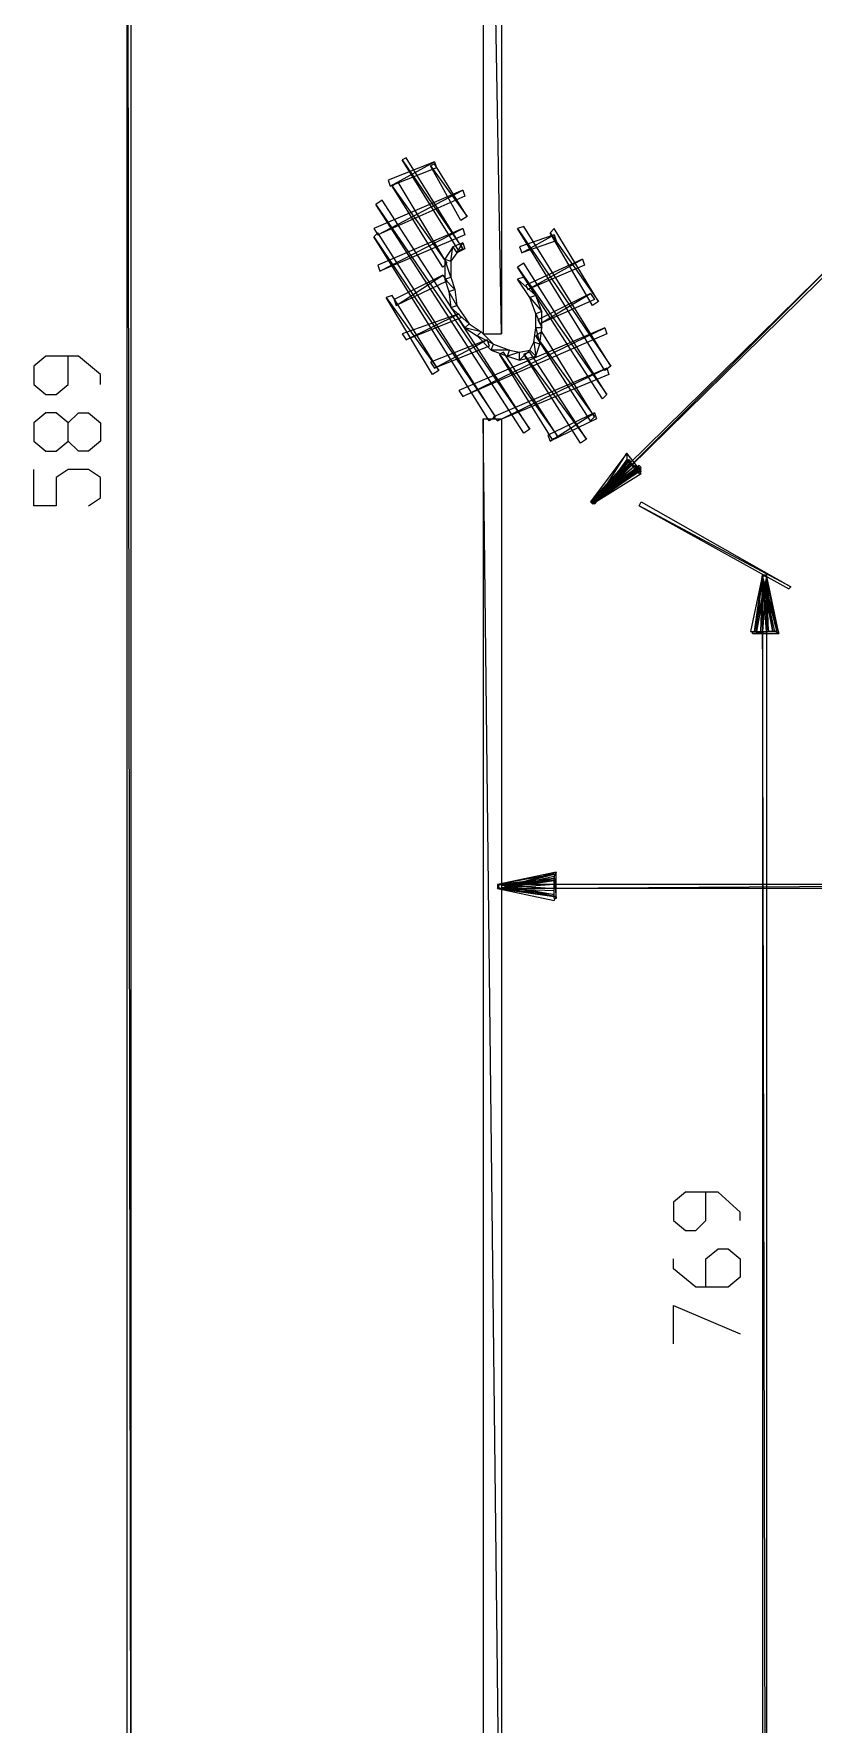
# Model space of a CAD drawing. Header units: millimetres. Extents: x 21 to 1147, y -811 to 126.
# Drawn here: x 303.2 to 349.4, y -466.8 to -366.6 of the extents above; entities that cross this region are included whole.
import ezdxf

# ---------------------------------------------------------------- set-up
doc = ezdxf.new("R2010")
doc.units = ezdxf.units.MM
doc.layers.add('EDITED_LINES', color=4, linetype='Continuous')

msp = doc.modelspace()

# ---------------------------------------------------------------- linework, layer by layer
at = {"layer": 'EDITED_LINES'}
for p, q in [((308.92, -472.36), (308.68, -311.56)), ((308.68, -311.56), (308.68, -472.36)), ((308.92, -472.36), (308.68, -311.56)), ((308.92, -311.56), (308.92, -472.36)), ((330.88, -384.4), (329.8, -324.04)), ((329.8, -324.04), (329.8, -384.4)), ((330.88, -384.4), (329.8, -324.04)), ((330.88, -324.04), (330.88, -384.4)), ((326.92, -374.2), (324.16, -375.28)), ((324.28, -375.64), (326.92, -374.2)), ((324.28, -375.64), (326.92, -374.2)), ((327.04, -374.56), (324.28, -375.64)), ((325.24, -373.96), (325, -374.08)), ((325, -374.08), (328.6, -379.36)), ((325, -374.08), (328.6, -379.36)), ((328.36, -379.48), (325, -374.08)), ((328.6, -379.36), (325.24, -373.96)), ((326.92, -374.32), (326.68, -374.44)), ((326.68, -374.44), (328.84, -377.44)), ((326.68, -374.44), (328.84, -377.44)), ((328.48, -377.68), (326.68, -374.44)), ((326.92, -374.2), (327.04, -374.56)), ((328.84, -377.44), (326.92, -374.32)), ((324.16, -375.28), (324.28, -375.64)), ((324.76, -375.4), (324.4, -375.64)), ((324.4, -375.64), (327.64, -380.2)), ((324.4, -375.64), (327.64, -380.2)), ((327.4, -380.44), (324.4, -375.64)), ((327.64, -380.2), (324.76, -375.4)), ((328.6, -375.88), (323.32, -378.16)), ((323.8, -376.48), (323.44, -376.72)), ((323.44, -376.72), (332.56, -390.04)), ((323.44, -376.72), (332.56, -390.04)), ((332.2, -390.28), (323.44, -376.72)), ((323.56, -378.52), (328.6, -375.88)), ((323.56, -378.52), (328.6, -375.88)), ((328.72, -376.24), (323.56, -378.52)), ((332.56, -390.04), (323.8, -376.48)), ((328.6, -375.88), (328.72, -376.24)), ((328.84, -377.44), (328.48, -377.68)), ((323.32, -378.16), (323.56, -378.52)), ((323.56, -378.4), (323.32, -378.64)), ((323.32, -378.64), (330.52, -389.32)), ((323.32, -378.64), (330.52, -389.32)), ((330.16, -389.56), (323.32, -378.64)), ((328.6, -378.16), (323.56, -380.32)), ((330.52, -389.32), (323.56, -378.4)), ((323.68, -380.68), (328.6, -378.16)), ((323.68, -380.68), (328.6, -378.16)), ((328.72, -378.52), (323.68, -380.68)), ((328.6, -378.16), (328.72, -378.52)), ((332.2, -378.04), (331.84, -378.16)), ((331.84, -378.16), (337.36, -386.32)), ((331.84, -378.16), (337.36, -386.32)), ((337, -386.56), (331.84, -378.16)), ((334, -378.52), (331.96, -379.24)), ((332.08, -379.6), (334, -378.52)), ((332.08, -379.6), (334, -378.52)), ((337.36, -386.32), (332.2, -378.04)), ((334, -378.16), (333.76, -378.4)), ((333.76, -378.4), (336.64, -382.48)), ((333.76, -378.4), (336.64, -382.48)), ((336.28, -382.72), (333.76, -378.4)), ((336.64, -382.48), (334, -378.16)), ((334, -378.52), (334.12, -378.88)), ((328, -379.24), (327.52, -379.96)), ((327.88, -380.08), (328, -379.24)), ((327.88, -380.08), (328, -379.24)), ((328.24, -379.6), (327.88, -380.08)), ((328.6, -379), (328, -379.24)), ((328, -379.24), (328.24, -379.6)), ((328, -379.24), (328.24, -379.6)), ((328.24, -379.6), (328.6, -379)), ((328.24, -379.6), (328.6, -379)), ((328.72, -379.36), (328.24, -379.6)), ((328.6, -379.36), (328.36, -379.48)), ((328.6, -379), (328.72, -379.36)), ((328.6, -379.24), (328.6, -379.24)), ((331.96, -379.24), (332.08, -379.6)), ((334.12, -378.88), (332.08, -379.6)), ((323.56, -380.32), (323.68, -380.68)), ((327.64, -380.2), (327.4, -380.44)), ((327.88, -381.04), (327.52, -379.96)), ((327.52, -379.96), (327.52, -381.16)), ((327.88, -381.04), (327.52, -379.96)), ((327.52, -379.96), (327.88, -380.08)), ((327.52, -379.96), (327.88, -380.08)), ((327.88, -380.08), (327.88, -381.04)), ((332.2, -380.2), (331.84, -380.44)), ((331.84, -380.44), (337.12, -388)), ((331.84, -380.44), (337.12, -388)), ((336.88, -388.24), (331.84, -380.44)), ((337.12, -388), (332.2, -380.2)), ((335.68, -379.96), (332.32, -381.52)), ((332.44, -381.76), (335.68, -379.96)), ((332.44, -381.76), (335.68, -379.96)), ((335.8, -380.32), (332.44, -381.76)), ((335.68, -379.96), (335.8, -380.32)), ((350.68, -380.08), (336.16, -394.36)), ((336.28, -394.48), (350.68, -380.08)), ((336.28, -394.48), (350.68, -380.08)), ((350.8, -380.2), (336.28, -394.48)), ((327.4, -380.92), (324.52, -382.36)), ((324.64, -382.72), (327.4, -380.92)), ((324.64, -382.72), (327.4, -380.92)), ((327.64, -381.28), (324.64, -382.72)), ((327.4, -380.92), (327.64, -381.28)), ((327.52, -381.16), (327.88, -381.04)), ((327.52, -381.16), (327.88, -381.04)), ((328.12, -381.76), (327.52, -381.16)), ((327.52, -381.16), (327.76, -381.88)), ((328.12, -381.76), (327.52, -381.16)), ((327.76, -381.88), (328.12, -381.76)), ((327.76, -381.88), (328.12, -381.76)), ((327.88, -381.04), (328.12, -381.76)), ((328.12, -381.76), (328.24, -382.72)), ((332.2, -381.04), (331.84, -381.16)), ((331.84, -381.16), (332.92, -382.12)), ((331.84, -381.16), (332.92, -382.12)), ((332.56, -382.24), (331.84, -381.16)), ((332.92, -382.12), (332.2, -381.04)), ((332.32, -381.52), (332.44, -381.76)), ((324.4, -382.12), (324.04, -382.24)), ((324.04, -382.24), (327.16, -386.56)), ((324.04, -382.24), (327.16, -386.56)), ((326.8, -386.8), (324.04, -382.24)), ((327.16, -386.56), (324.4, -382.12)), ((324.52, -382.36), (324.64, -382.72)), ((328.24, -382.72), (327.76, -381.88)), ((327.76, -381.88), (327.88, -382.84)), ((328.24, -382.72), (327.76, -381.88)), ((327.88, -382.84), (328.24, -382.72)), ((327.88, -382.84), (328.24, -382.72)), ((328.96, -383.8), (327.88, -382.84)), ((327.88, -382.84), (328.72, -384.04)), ((328.96, -383.8), (327.88, -382.84)), ((328.24, -382.72), (328.96, -383.8)), ((332.92, -382.12), (332.56, -382.24)), ((332.92, -382.12), (332.56, -382.24)), ((332.56, -382.24), (333.28, -383.08)), ((332.56, -382.24), (333.28, -383.08)), ((332.92, -383.2), (332.56, -382.24)), ((333.28, -383.08), (332.92, -382.12)), ((336.16, -382), (333.04, -383.56)), ((333.16, -383.8), (336.16, -382)), ((333.16, -383.8), (336.16, -382)), ((336.4, -382.36), (333.16, -383.8)), ((336.16, -382), (336.4, -382.36)), ((336.64, -382.48), (336.28, -382.72)), ((328.36, -383.2), (325, -384.4)), ((325.24, -384.76), (328.36, -383.2)), ((325.24, -384.76), (328.36, -383.2)), ((328.48, -383.44), (325.24, -384.76)), ((328.36, -383.2), (328.48, -383.44)), ((328.72, -384.04), (328.96, -383.8)), ((328.72, -384.04), (328.96, -383.8)), ((328.96, -383.8), (329.68, -384.28)), ((333.28, -383.08), (332.92, -383.2)), ((333.28, -383.08), (332.92, -383.2)), ((332.92, -383.2), (333.28, -384.04)), ((332.92, -383.2), (333.28, -384.04)), ((332.92, -384.04), (332.92, -383.2)), ((333.04, -383.56), (333.16, -383.8)), ((333.28, -384.04), (333.28, -383.08)), ((325, -384.4), (325.24, -384.76)), ((330.04, -384.76), (326.68, -386.08)), ((326.92, -386.44), (330.04, -384.76)), ((326.92, -386.44), (330.04, -384.76)), ((337, -384.04), (328.36, -387.76)), ((328.6, -388.12), (337, -384.04)), ((328.6, -388.12), (337, -384.04)), ((337.12, -384.4), (328.6, -388.12)), ((329.68, -384.28), (328.72, -384.04)), ((328.72, -384.04), (329.44, -384.52)), ((329.68, -384.28), (328.72, -384.04)), ((329.44, -384.52), (329.68, -384.28)), ((329.44, -384.52), (329.68, -384.28)), ((330.4, -385), (329.44, -384.52)), ((329.44, -384.52), (330.28, -385.36)), ((330.4, -385), (329.44, -384.52)), ((329.68, -384.28), (330.4, -385)), ((329.8, -384.4), (330.88, -384.4)), ((330.04, -384.76), (330.16, -385.12)), ((332.8, -384.88), (332.92, -384.04)), ((333.28, -384.04), (332.92, -384.04)), ((333.28, -384.04), (332.92, -384.04)), ((332.92, -384.04), (333.16, -385)), ((332.92, -384.04), (333.16, -385)), ((333.28, -384.28), (332.92, -384.52)), ((332.92, -384.52), (336.4, -389.32)), ((332.92, -384.52), (336.4, -389.32)), ((336.16, -389.56), (332.92, -384.52)), ((333.16, -385), (333.28, -384.04)), ((336.4, -389.32), (333.28, -384.28)), ((337, -384.04), (337.12, -384.4)), ((303.88, -385.72), (303.16, -386.32)), ((305.8, -385.72), (303.88, -385.72)), ((305.2, -387.4), (305.2, -385.72)), ((307.12, -386.8), (305.8, -385.72)), ((330.16, -385.12), (326.92, -386.44)), ((330.28, -385.36), (330.4, -385)), ((330.28, -385.36), (330.4, -385)), ((331.36, -385.36), (330.28, -385.36)), ((330.28, -385.36), (331.24, -385.72)), ((331.36, -385.36), (330.28, -385.36)), ((330.4, -385), (331.36, -385.36)), ((331, -385.48), (330.76, -385.6)), ((330.76, -385.6), (334.24, -390.52)), ((330.76, -385.6), (334.24, -390.52)), ((333.88, -390.64), (330.76, -385.6)), ((334.24, -390.52), (331, -385.48)), ((331.24, -385.72), (331.36, -385.36)), ((331.24, -385.72), (331.36, -385.36)), ((331.96, -385.48), (331.24, -385.72)), ((331.96, -385.48), (331.24, -385.72)), ((331.24, -385.72), (331.96, -385.96)), ((331.36, -385.36), (331.96, -385.48)), ((332.56, -385.36), (331.96, -385.96)), ((332.56, -385.36), (331.96, -385.96)), ((331.96, -385.48), (332.56, -385.36)), ((331.96, -385.96), (331.96, -385.48)), ((331.96, -385.96), (331.96, -385.48)), ((331.96, -385.96), (332.92, -385.72)), ((332.56, -385.48), (332.2, -385.6)), ((332.2, -385.6), (335.92, -390.64)), ((332.2, -385.6), (335.92, -390.64)), ((335.56, -390.88), (332.2, -385.6)), ((332.56, -385.36), (332.8, -384.88)), ((332.92, -385.72), (332.56, -385.36)), ((332.92, -385.72), (332.56, -385.36)), ((335.92, -390.64), (332.56, -385.48)), ((333.16, -385), (332.8, -384.88)), ((333.16, -385), (332.8, -384.88)), ((332.8, -384.88), (332.92, -385.72)), ((332.8, -384.88), (332.92, -385.72)), ((332.92, -385.72), (333.16, -385)), ((303.16, -386.32), (303.16, -387.4)), ((307.12, -387.4), (307.12, -386.8)), ((326.68, -386.08), (326.92, -386.44)), ((327.16, -386.56), (326.8, -386.8)), ((337.12, -386.44), (330.4, -389.32)), ((330.64, -389.56), (337.12, -386.44)), ((330.64, -389.56), (337.12, -386.44)), ((337.24, -386.8), (330.64, -389.56)), ((337.36, -386.32), (337, -386.56)), ((337.12, -386.44), (337.24, -386.8)), ((303.16, -387.4), (303.88, -388)), ((304.48, -388), (305.2, -387.4)), ((328.36, -387.76), (328.6, -388.12)), ((303.88, -388), (304.48, -388)), ((337.12, -388), (336.88, -388.24)), ((303.88, -389.08), (303.16, -389.68)), ((303.16, -389.68), (303.16, -390.76)), ((304.48, -389.08), (303.88, -389.08)), ((305.2, -389.68), (304.48, -389.08)), ((305.2, -389.68), (305.8, -389.08)), ((305.2, -390.76), (305.2, -389.68)), ((305.8, -389.08), (306.4, -389.08)), ((306.4, -389.08), (307.12, -389.68)), ((307.12, -389.68), (307.12, -390.76)), ((330.88, -484.72), (329.8, -389.44)), ((329.8, -389.44), (329.8, -484.72)), ((330.88, -484.72), (329.8, -389.44)), ((329.8, -389.44), (330.88, -389.44)), ((330.52, -389.32), (330.16, -389.56)), ((330.4, -389.32), (330.64, -389.56)), ((330.88, -389.44), (330.88, -484.72)), ((336.4, -389.08), (333.64, -390.4)), ((333.76, -390.76), (336.4, -389.08)), ((333.76, -390.76), (336.4, -389.08)), ((336.52, -389.44), (333.76, -390.76)), ((336.4, -389.32), (336.16, -389.56)), ((336.4, -389.08), (336.52, -389.44)), ((303.16, -390.76), (303.88, -391.36)), ((304.48, -391.36), (305.2, -390.76)), ((305.8, -391.36), (305.2, -390.76)), ((307.12, -390.76), (306.4, -391.36)), ((332.56, -390.04), (332.2, -390.28)), ((333.64, -390.4), (333.76, -390.76)), ((334.24, -390.52), (333.88, -390.64)), ((335.92, -390.64), (335.56, -390.88)), ((303.88, -391.36), (304.48, -391.36)), ((306.4, -391.36), (305.8, -391.36)), ((338.32, -391.48), (336.16, -394.36)), ((338.44, -391.84), (336.16, -394.36)), ((338.44, -391.84), (336.16, -394.36)), ((336.4, -394.48), (338.32, -391.48)), ((336.4, -394.48), (338.32, -391.48)), ((338.32, -391.84), (336.4, -394.48)), ((336.4, -394.48), (338.44, -391.84)), ((336.4, -394.48), (338.44, -391.84)), ((336.4, -394.48), (338.44, -391.84)), ((336.4, -394.48), (338.44, -391.84)), ((338.32, -391.48), (338.32, -391.84)), ((338.32, -391.48), (338.32, -391.84)), ((339.16, -392.56), (338.32, -391.48)), ((338.32, -391.84), (339.16, -392.56)), ((338.32, -391.84), (339.16, -392.56)), ((339.04, -392.68), (338.32, -391.84)), ((338.44, -391.84), (338.56, -391.96)), ((338.44, -391.84), (338.56, -391.96)), ((303.16, -394.6), (303.16, -392.44)), ((305.2, -392.44), (304.48, -392.92)), ((306.4, -392.44), (305.2, -392.44)), ((307.12, -392.92), (306.4, -392.44)), ((338.44, -391.96), (336.16, -394.36)), ((336.16, -394.36), (339.04, -392.2)), ((336.16, -394.36), (338.8, -392.2)), ((336.16, -394.36), (339.04, -392.32)), ((339.04, -392.2), (336.28, -394.48)), ((339.04, -392.2), (336.28, -394.48)), ((338.8, -392.2), (336.28, -394.48)), ((338.8, -392.2), (336.28, -394.48)), ((339.04, -392.32), (336.28, -394.48)), ((339.04, -392.32), (336.28, -394.48)), ((336.28, -394.48), (339.16, -392.32)), ((336.28, -394.48), (338.92, -392.32)), ((336.28, -394.48), (339.16, -392.44)), ((339.04, -392.56), (336.28, -394.48)), ((339.04, -392.56), (336.28, -394.48)), ((336.28, -394.36), (339.04, -392.56)), ((336.28, -394.48), (339.16, -392.68)), ((338.56, -391.96), (336.4, -394.48)), ((338.56, -391.96), (336.4, -394.48)), ((336.4, -394.48), (338.44, -391.96)), ((336.4, -394.48), (338.44, -391.96)), ((338.56, -392.08), (336.4, -394.48)), ((338.44, -391.96), (338.56, -392.08)), ((338.92, -392.32), (338.8, -392.2)), ((339.16, -392.32), (339.04, -392.2)), ((339.16, -392.44), (339.04, -392.32)), ((339.16, -392.68), (339.04, -392.56)), ((339.16, -392.56), (339.04, -392.68)), ((304.48, -392.92), (304.48, -394.6)), ((307.12, -394.12), (307.12, -392.92)), ((304.48, -394.6), (303.16, -394.6)), ((306.4, -394.6), (307.12, -394.12)), ((336.16, -394.36), (336.4, -394.48)), ((336.28, -394.48), (336.16, -394.36)), ((336.16, -394.36), (336.4, -394.48)), ((336.28, -394.48), (336.16, -394.36)), ((336.16, -394.36), (336.4, -394.48)), ((336.28, -394.48), (336.16, -394.36)), ((336.16, -394.36), (336.4, -394.48)), ((336.16, -394.36), (336.28, -394.48)), ((336.28, -394.48), (336.28, -394.36)), ((339.04, -394.6), (339.16, -394.36)), ((348.04, -399.4), (339.04, -394.6)), ((339.04, -394.6), (347.92, -399.52)), ((348.04, -399.4), (339.04, -394.6)), ((339.16, -394.36), (348.04, -399.4)), ((346.36, -398.68), (345.64, -402.04)), ((345.88, -402.04), (346.36, -398.68)), ((345.88, -402.04), (346.36, -398.68)), ((346.36, -398.68), (345.88, -402.04)), ((346.6, -398.8), (345.88, -402.04)), ((346, -402.04), (346.36, -398.68)), ((346, -402.04), (346.36, -398.68)), ((346.6, -398.8), (346, -402.04)), ((346.36, -398.68), (346.24, -402.04)), ((346.36, -398.68), (346.24, -402.04)), ((346.36, -398.68), (346.6, -398.8)), ((346.6, -398.68), (346.36, -398.8)), ((346.36, -398.68), (346.6, -398.8)), ((346.6, -398.68), (346.36, -398.8)), ((346.36, -402.04), (346.36, -398.68)), ((346.36, -402.04), (346.36, -398.68)), ((346.36, -398.68), (346.6, -398.8)), ((346.6, -398.68), (346.36, -398.8)), ((346.36, -402.04), (346.36, -398.68)), ((346.36, -402.04), (346.36, -398.68)), ((346.36, -398.68), (346.6, -398.8)), ((346.6, -398.68), (346.36, -398.8)), ((346.6, -506.56), (346.36, -398.68)), ((346.36, -398.68), (346.36, -506.56)), ((346.6, -506.56), (346.36, -398.68)), ((346.36, -398.68), (346.6, -398.68)), ((346.36, -398.8), (347.32, -402.16)), ((346.36, -398.8), (347.32, -402.16)), ((347.08, -402.04), (346.36, -398.8)), ((346.36, -398.8), (347.2, -402.04)), ((346.36, -398.8), (347.2, -402.04)), ((346.96, -402.04), (346.36, -398.8)), ((346.6, -398.8), (346.36, -402.04)), ((346.36, -398.8), (346.96, -402.04)), ((346.36, -398.8), (346.96, -402.04)), ((346.72, -402.04), (346.36, -398.8)), ((346.6, -398.8), (346.36, -402.04)), ((346.36, -398.8), (346.72, -402.04)), ((346.36, -398.8), (346.72, -402.04)), ((346.6, -402.04), (346.36, -398.8)), ((347.32, -402.16), (346.6, -398.68)), ((347.2, -402.04), (346.6, -398.68)), ((346.96, -402.04), (346.6, -398.68)), ((346.72, -402.04), (346.6, -398.68)), ((346.6, -398.68), (346.6, -506.56)), ((347.92, -399.52), (348.04, -399.4)), ((345.64, -402.04), (345.88, -402.04)), ((347.08, -402.04), (345.76, -402.16)), ((347.08, -402.04), (345.76, -402.16)), ((345.76, -402.16), (345.76, -402.04)), ((345.76, -402.04), (347.08, -402.04)), ((345.76, -402.16), (347.32, -402.16)), ((345.88, -402.04), (346, -402.04)), ((346.24, -402.04), (346.36, -402.04)), ((346.24, -402.04), (346.36, -402.04)), ((346.72, -402.04), (346.6, -402.04)), ((346.96, -402.04), (346.72, -402.04)), ((347.2, -402.04), (346.96, -402.04)), ((347.32, -402.16), (347.08, -402.04)), ((347.32, -402.16), (347.08, -402.04)), ((334.12, -416.32), (330.64, -417.04)), ((334, -416.44), (330.64, -417.04)), ((334, -416.68), (330.64, -417.04)), ((334, -416.8), (330.64, -417.04)), ((330.76, -417.28), (334.12, -416.32)), ((330.76, -417.28), (334.12, -416.32)), ((330.76, -417.28), (334, -416.44)), ((330.76, -417.28), (334, -416.44)), ((334, -416.56), (330.76, -417.28)), ((334, -416.68), (330.76, -417.28)), ((330.76, -417.28), (334, -416.68)), ((330.76, -417.28), (334, -416.68)), ((334, -416.8), (330.76, -417.28)), ((330.76, -417.28), (334, -416.8)), ((330.76, -417.28), (334, -416.8)), ((334.12, -416.32), (334, -416.56)), ((334.12, -416.32), (334, -416.56)), ((334, -416.44), (334, -416.68)), ((334, -416.56), (334.12, -417.88)), ((334, -416.56), (334.12, -417.88)), ((334, -417.88), (334, -416.56)), ((334, -416.68), (334, -416.8)), ((334, -416.8), (334, -417.04)), ((334.12, -417.88), (334.12, -416.32)), ((330.64, -417.28), (330.76, -417.04)), ((330.64, -417.04), (330.76, -417.28)), ((330.64, -417.28), (330.76, -417.04)), ((330.64, -417.04), (330.76, -417.28)), ((330.64, -417.28), (330.76, -417.04)), ((330.64, -417.04), (330.76, -417.28)), ((330.64, -417.28), (330.76, -417.04)), ((330.64, -417.04), (330.76, -417.28)), ((330.64, -417.04), (330.64, -417.28)), ((330.64, -417.28), (367.84, -417.04)), ((367.84, -417.04), (330.64, -417.04)), ((330.64, -417.28), (367.84, -417.04)), ((334.12, -417.76), (330.64, -417.28)), ((330.64, -417.28), (334, -418)), ((334.12, -417.76), (330.64, -417.28)), ((334, -417.64), (330.64, -417.28)), ((330.64, -417.28), (334, -417.76)), ((334, -417.64), (330.64, -417.28)), ((334, -417.28), (330.64, -417.28)), ((330.64, -417.28), (334, -417.4)), ((334, -417.28), (330.64, -417.28)), ((334, -417.28), (330.64, -417.28)), ((330.64, -417.28), (334, -417.4)), ((334, -417.28), (330.64, -417.28)), ((367.84, -417.28), (330.64, -417.28)), ((330.76, -417.04), (334.12, -417.76)), ((330.76, -417.04), (334, -417.64)), ((330.76, -417.04), (334, -417.28)), ((330.76, -417.04), (334, -417.28)), ((334, -417.04), (330.76, -417.28)), ((334, -417.4), (334, -417.28)), ((334, -417.4), (334, -417.28)), ((334, -417.76), (334, -417.64)), ((334, -418), (334.12, -417.76)), ((334.12, -417.88), (334, -417.88)), ((341.8, -435.28), (341.08, -435.88)), ((341.08, -435.88), (341.08, -436.96)), ((343.72, -435.28), (341.8, -435.28)), ((343, -436.96), (343, -435.28)), ((345.04, -436.48), (343.72, -435.28)), ((345.04, -436.96), (345.04, -436.48)), ((341.08, -436.96), (341.8, -437.56)), ((341.8, -437.56), (342.4, -437.56)), ((342.4, -437.56), (343, -436.96)), ((343, -439.24), (343.72, -438.64)), ((343.72, -438.64), (344.32, -438.64)), ((344.32, -438.64), (345.04, -439.24)), ((341.08, -439.84), (341.08, -439.24)), ((342.4, -440.92), (341.08, -439.84)), ((343, -440.92), (343, -439.24)), ((345.04, -439.24), (345.04, -440.32)), ((344.32, -440.92), (342.4, -440.92)), ((345.04, -440.32), (344.32, -440.92)), ((341.08, -444.28), (341.08, -442)), ((341.08, -442), (345.04, -443.68))]:
    msp.add_line(p, q, dxfattribs=at)

doc.saveas('drawing.dxf')
